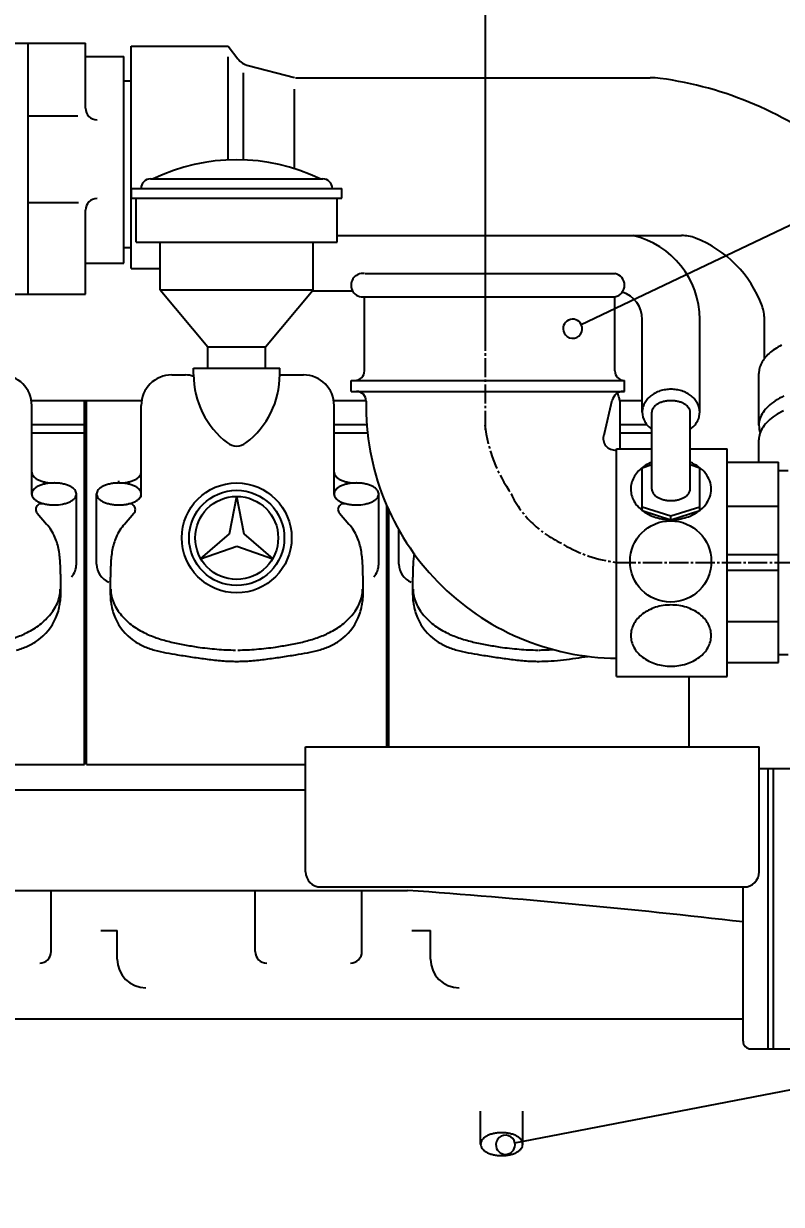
# Model space of a CAD drawing. Extents: x 138 to 6334, y 107 to 3959.
# Drawn here: x 1547 to 1943, y 2917 to 3534 of the extents above; entities that cross this region are included whole.
import ezdxf

# ---------------------------------------------------------------- set-up
doc = ezdxf.new("R2010")
doc.units = 0
doc.linetypes.add('GEN7', pattern=[13.75, 10, -1.25, 1.25, -1.25])
doc.layers.get('0').update_dxf_attribs({"linetype": 'CONTINUOUS'})
doc.layers.get('DEFPOINTS').update_dxf_attribs({"linetype": 'CONTINUOUS'})
for name, color, linetype in [('5', 3, 'CONTINUOUS'), ('LV-0', 7, 'CONTINUOUS'), ('LV-4', 3, 'CONTINUOUS'), ('LV-7', 4, 'GEN7')]:
    doc.layers.add(name, color=color, linetype=linetype)
doc.styles.get("Standard").update_dxf_attribs({"font": 'geniso.shx'})
doc.dimstyles.new('GEN-ISO', dxfattribs={"dimscale": 5, "dimtxt": 3.5, "dimasz": 4, "dimexe": 1, "dimexo": 0, "dimgap": 0.6, "dimtad": 1, "dimtxsty": 'STANDARD', "dimcen": 0, "dimclrd": 256, "dimclre": 256, "dimclrt": 2, "dimazin": 3, "dimtp": 0.1, "dimtm": 0.1, "dimtfac": 0.71, "dimtdec": 3, "dimtmove": 0, "dimatfit": 3, "dimtzin": 0})

# ---------------------------------------------------------------- blocks, each defined once
blk = doc.blocks.new('*D62')
at = {"linetype": 'BYBLOCK'}
for p, q in [((1788.674592, 3372.72642), (1788.674592, 3565.541225)), ((2107.174592, 2943.70079), (2107.174592, 3565.541225)), ((2087.174592, 3560.541225), (1808.674592, 3560.541225))]:
    blk.add_line(p, q, dxfattribs=at)
for points in [[(1808.674592, 3563.874558), (1808.674592, 3557.207892), (1788.674592, 3560.541225)], [(2087.174592, 3563.874558), (2087.174592, 3557.207892), (2107.174592, 3560.541225)]]:
    blk.add_solid(points, dxfattribs=at)
at = {"layer": 'DEFPOINTS', "color": 0, "linetype": 'BYBLOCK'}
for p in [(1788.674592, 3560.541225), (1788.674592, 3372.72642), (2107.174592, 2943.70079)]:
    blk.add_point(p, dxfattribs=at)
at = {"color": 2, "linetype": 'BYBLOCK', "insert": (1947.924592, 3572.291225), "char_height": 17.5, "attachment_point": 5}
blk.add_mtext('318.5', dxfattribs=at)
blk = doc.blocks.new('*D82')
at = {"linetype": 'BYBLOCK'}
for p, q in [((1095.531592, 3104.901754), (1095.531592, 2052.955295)), ((2107.174592, 2135.643074), (2107.174592, 2052.955295)), ((1115.531592, 2057.955295), (2087.174592, 2057.955295))]:
    blk.add_line(p, q, dxfattribs=at)
for points in [[(1115.531592, 2061.288628), (1115.531592, 2054.621962), (1095.531592, 2057.955295)], [(2087.174592, 2061.288628), (2087.174592, 2054.621962), (2107.174592, 2057.955295)]]:
    blk.add_solid(points, dxfattribs=at)
at = {"layer": 'DEFPOINTS', "color": 0, "linetype": 'BYBLOCK'}
for p in [(1095.531592, 3104.901754), (2107.174592, 2135.643074), (2107.174592, 2057.955295)]:
    blk.add_point(p, dxfattribs=at)
at = {"color": 2, "linetype": 'BYBLOCK', "insert": (1602.788338, 2069.707017), "char_height": 17.5, "attachment_point": 5}
blk.add_mtext('1012', dxfattribs=at)
blk = doc.blocks.new('*D83')
at = {"linetype": 'BYBLOCK'}
for p, q in [((2216.674592, 3145.670558), (2216.674592, 1806.639498)), ((574.674592, 2750.817239), (574.674592, 1806.639498)), ((594.674592, 1811.639498), (2196.674592, 1811.639498))]:
    blk.add_line(p, q, dxfattribs=at)
for points in [[(594.674592, 1814.972832), (594.674592, 1808.306165), (574.674592, 1811.639498)], [(2196.674592, 1814.972832), (2196.674592, 1808.306165), (2216.674592, 1811.639498)]]:
    blk.add_solid(points, dxfattribs=at)
at = {"layer": 'DEFPOINTS', "color": 0, "linetype": 'BYBLOCK'}
for p in [(2216.674592, 3145.670558), (574.674592, 2750.817239), (2216.674592, 1811.639498)]:
    blk.add_point(p, dxfattribs=at)
at = {"color": 2, "linetype": 'BYBLOCK', "insert": (1489.046699, 1823.391221), "char_height": 17.5, "attachment_point": 5}
blk.add_mtext('ca.1642', dxfattribs=at)
blk = doc.blocks.new('*D88')
at = {"linetype": 'BYBLOCK'}
for p, q in [((592.952228, 3523.329743), (328.845894, 3523.329743)), ((333.845894, 3503.329743), (333.845894, 2371.329743)), ((1651.755381, 2351.329743), (328.845894, 2351.329743))]:
    blk.add_line(p, q, dxfattribs=at)
for points in [[(330.512561, 3503.329743), (337.179227, 3503.329743), (333.845894, 3523.329743)], [(330.512561, 2371.329743), (337.179227, 2371.329743), (333.845894, 2351.329743)]]:
    blk.add_solid(points, dxfattribs=at)
at = {"layer": 'DEFPOINTS', "color": 0, "linetype": 'BYBLOCK'}
for p in [(592.952228, 3523.329743), (333.845894, 2351.329743), (1651.755381, 2351.329743)]:
    blk.add_point(p, dxfattribs=at)
at = {"color": 2, "linetype": 'BYBLOCK', "insert": (322.094172, 2867.308209), "char_height": 17.5, "attachment_point": 5, "rotation": 90}
blk.add_mtext('ca. 1172', dxfattribs=at)
blk = doc.blocks.new('*D89')
at = {"linetype": 'BYBLOCK'}
for p, q in [((835.674592, 3311.099528), (835.674592, 3817.001075)), ((2107.174592, 2765.499794), (2107.174592, 3817.001075)), ((2087.174592, 3812.001075), (855.674592, 3812.001075))]:
    blk.add_line(p, q, dxfattribs=at)
for points in [[(855.674592, 3815.334408), (855.674592, 3808.667741), (835.674592, 3812.001075)], [(2087.174592, 3815.334408), (2087.174592, 3808.667741), (2107.174592, 3812.001075)]]:
    blk.add_solid(points, dxfattribs=at)
at = {"layer": 'DEFPOINTS', "color": 0, "linetype": 'BYBLOCK'}
for p in [(835.674592, 3812.001075), (835.674592, 3311.099528), (2107.174592, 2765.499794)]:
    blk.add_point(p, dxfattribs=at)
at = {"color": 2, "linetype": 'BYBLOCK', "insert": (1475.012775, 3823.751075), "char_height": 17.5, "attachment_point": 5}
blk.add_mtext('1271.5', dxfattribs=at)
blk = doc.blocks.new('*D90')
at = {"linetype": 'BYBLOCK'}
for p, q in [((939.674592, 2941.820995), (939.674592, 3764.379431)), ((959.674592, 3759.379431), (2087.174592, 3759.379431)), ((2107.174592, 3746.13845), (2107.174592, 3764.379431))]:
    blk.add_line(p, q, dxfattribs=at)
for points in [[(959.674592, 3762.712764), (959.674592, 3756.046097), (939.674592, 3759.379431)], [(2087.174592, 3762.712764), (2087.174592, 3756.046097), (2107.174592, 3759.379431)]]:
    blk.add_solid(points, dxfattribs=at)
at = {"layer": 'DEFPOINTS', "color": 0, "linetype": 'BYBLOCK'}
for p in [(2107.174592, 3759.379431), (2107.174592, 3746.13845), (939.674592, 2941.820995)]:
    blk.add_point(p, dxfattribs=at)
at = {"color": 2, "linetype": 'BYBLOCK', "insert": (1527.665839, 3771.129431), "char_height": 17.5, "attachment_point": 5}
blk.add_mtext('1167.5', dxfattribs=at)
blk = doc.blocks.new('*D91')
at = {"linetype": 'BYBLOCK'}
for p, q in [((985.674592, 3501.649902), (985.674592, 3716.400839)), ((2107.174592, 3679.981661), (2107.174592, 3716.400839)), ((2087.174592, 3711.400839), (1005.674592, 3711.400839))]:
    blk.add_line(p, q, dxfattribs=at)
for points in [[(1005.674592, 3714.734173), (1005.674592, 3708.067506), (985.674592, 3711.400839)], [(2087.174592, 3714.734173), (2087.174592, 3708.067506), (2107.174592, 3711.400839)]]:
    blk.add_solid(points, dxfattribs=at)
at = {"layer": 'DEFPOINTS', "color": 0, "linetype": 'BYBLOCK'}
for p in [(985.674592, 3711.400839), (2107.174592, 3679.981661), (985.674592, 3501.649902)]:
    blk.add_point(p, dxfattribs=at)
at = {"color": 2, "linetype": 'BYBLOCK', "insert": (1546.249344, 3723.150839), "char_height": 17.5, "attachment_point": 5}
blk.add_mtext('1121.5', dxfattribs=at)

msp = doc.modelspace()

# ---------------------------------------------------------------- linework, layer by layer
at = {"layer": '5'}
for points in [[(1838.777594, 3376.782075, 1), (1829.749719, 3372.481206, 1), (1838.777594, 3376.782075), (2632.203575, 3754.769328), (2722.810619, 3754.769328)], [(1804.058133, 2948.962152, 1), (1794.23919, 2947.067857, 1), (1804.058133, 2948.962152), (2632.839904, 3108.852835), (2720.764584, 3108.852835)]]:
    msp.add_lwpolyline(points, format="xyb", dxfattribs=at)
at = {"layer": 'LV-0'}
for p, q in [((1515.897592, 3523.896743), (1549.674592, 3523.896743)), ((1549.674592, 3523.896743), (1579.674592, 3523.896743)), ((1549.674592, 3392.658743), (1549.674592, 3523.896743)), ((1579.674592, 3489.896743), (1579.674592, 3523.896743)), ((1603.562592, 3406.189743), (1603.562592, 3522.429743)), ((1603.562592, 3522.429743), (1654.183592, 3522.429743)), ((1654.183592, 3522.429743), (1659.263592, 3515.802743)), ((1579.674592, 3516.964743), (1599.674592, 3516.964743)), ((1599.674592, 3408.964743), (1599.674592, 3516.964743)), ((1654.183592, 3462.953743), (1654.183592, 3516.805743)), ((1664.723592, 3512.198743), (1688.867592, 3506.028743)), ((1599.674592, 3504.306743), (1603.562592, 3504.306743)), ((1689.492592, 3505.868743), (1874.721592, 3505.868743)), ((1613.674592, 3452.964743), (1703.674592, 3452.964743)), ((1603.674592, 3442.964743), (1603.674592, 3447.964743)), ((1603.674592, 3447.964743), (1713.674592, 3447.964743)), ((1713.674592, 3442.964743), (1713.674592, 3447.964743)), ((1603.674592, 3442.964743), (1713.674592, 3442.964743)), ((1606.174592, 3419.964743), (1606.174592, 3442.964743)), ((1711.174592, 3419.964743), (1711.174592, 3442.964743)), ((1579.674592, 3392.658743), (1579.674592, 3436.658743)), ((1606.174592, 3419.964743), (1711.174592, 3419.964743)), ((1618.674592, 3394.964743), (1618.674592, 3419.964743)), ((1698.674592, 3394.964743), (1698.674592, 3419.964743)), ((1711.174592, 3423.375743), (1891.185592, 3423.375743)), ((1599.674592, 3417.126743), (1603.562592, 3417.126743)), ((1579.674592, 3408.964743), (1599.674592, 3408.964743)), ((1603.562592, 3406.189743), (1618.674592, 3406.189743)), ((1725.789592, 3403.451743), (1856.297592, 3403.451743)), ((1519.573592, 3392.658743), (1549.674592, 3392.658743)), ((1549.674592, 3392.658743), (1579.674592, 3392.658743)), ((1618.674592, 3394.964743), (1643.674592, 3365.170743)), ((1618.674592, 3394.964743), (1698.674592, 3394.964743)), ((1673.674592, 3365.170743), (1698.674592, 3394.964743)), ((1698.296592, 3394.514743), (1719.155592, 3394.514743)), ((1725.460592, 3352.606743), (1725.460592, 3391.324743)), ((1725.460592, 3391.324743), (1856.297592, 3391.324743)), ((1856.297592, 3352.606743), (1856.297592, 3391.324743)), ((1870.655592, 3331.012743), (1870.655592, 3379.514743)), ((1900.655592, 3331.012743), (1900.655592, 3379.514743)), ((1934.471592, 3359.033743), (1934.471592, 3379.691743)), ((1643.674592, 3365.170743), (1673.674592, 3365.170743)), ((1643.674592, 3354.082743), (1643.674592, 3365.170743)), ((1673.674592, 3354.082743), (1673.674592, 3365.170743)), ((1636.174592, 3350.671743), (1636.174592, 3354.082743)), ((1636.174592, 3354.082743), (1681.174592, 3354.082743)), ((1681.174592, 3350.671743), (1681.174592, 3354.082743)), ((1624.757592, 3350.478743), (1631.899592, 3350.478743)), ((1681.174592, 3350.478743), (1693.597592, 3350.478743)), ((1718.423592, 3341.862743), (1718.423592, 3347.606743)), ((1718.423592, 3347.606743), (1861.403592, 3347.606743)), ((1861.403592, 3341.862743), (1861.403592, 3347.606743)), ((1931.607592, 3324.149743), (1931.607592, 3351.273743)), ((1718.423592, 3341.862743), (1861.403592, 3341.862743)), ((1551.385592, 3337.076743), (1579.174592, 3337.076743)), ((1551.597592, 3287.932743), (1551.597592, 3334.478743)), ((1571.674592, 3337.076743), (1600.470592, 3337.076743)), ((1579.174592, 3146.884743), (1579.174592, 3337.076743)), ((1580.174592, 3337.076743), (1608.970592, 3337.076743)), ((1580.174592, 3146.884743), (1580.174592, 3337.076743)), ((1608.757592, 3286.656743), (1608.757592, 3334.478743)), ((1709.385592, 3337.076743), (1726.317592, 3337.076743)), ((1709.597592, 3287.932743), (1709.597592, 3334.478743)), ((1850.857592, 3319.890743), (1854.916592, 3337.229743)), ((1858.885592, 3337.076743), (1870.655592, 3337.076743)), ((1859.097592, 3311.865743), (1859.097592, 3334.478743)), ((1875.655592, 3290.804743), (1875.655592, 3331.012743)), ((1895.655592, 3290.804743), (1895.655592, 3331.012743)), ((1551.597592, 3324.630743), (1579.174592, 3324.630743)), ((1709.597592, 3324.630743), (1726.661592, 3324.630743)), ((1859.097592, 3324.630743), (1872.952592, 3324.630743)), ((1551.597592, 3320.163743), (1579.174592, 3320.163743)), ((1709.597592, 3320.163743), (1727.073592, 3320.163743)), ((1859.097592, 3320.163743), (1875.655592, 3320.163743)), ((1931.607592, 3304.810743), (1931.607592, 3316.490743)), ((1856.234592, 3311.227743), (1857.254592, 3311.227743)), ((1857.254592, 3311.865743), (1875.655592, 3311.865743)), ((1857.254592, 3192.836743), (1857.254592, 3311.865743)), ((1895.655592, 3311.865743), (1915.014592, 3311.865743)), ((1915.014592, 3192.836743), (1915.014592, 3311.865743)), ((1870.655592, 3302.002743), (1875.655592, 3303.602743)), ((1895.655592, 3303.602743), (1900.655592, 3302.002743)), ((1915.014592, 3304.810743), (1941.819592, 3304.810743)), ((1941.819592, 3200.176743), (1941.819592, 3304.810743)), ((1870.655592, 3279.606743), (1870.655592, 3302.002743)), ((1900.655592, 3279.606743), (1900.655592, 3302.002743)), ((1941.819592, 3300.510743), (1946.819592, 3300.510743)), ((1597.110592, 3293.990743), (1597.110592, 3295.093743)), ((1574.892592, 3251.553743), (1574.892592, 3288.251743)), ((1585.462592, 3251.553743), (1585.462592, 3288.251743)), ((1654.896592, 3267.457743), (1658.687592, 3287.042743)), ((1658.661592, 3287.042743), (1662.452592, 3267.457743)), ((1732.892592, 3251.553743), (1732.892592, 3288.251743)), ((1554.366592, 3278.151743), (1559.307592, 3272.534743)), ((1554.366592, 3278.151743), (1559.307592, 3272.534743)), ((1600.041592, 3272.534743), (1604.982592, 3278.151743)), ((1712.366592, 3278.151743), (1717.307592, 3272.534743)), ((1712.366592, 3278.151743), (1717.307592, 3272.534743)), ((1737.174592, 3156.109743), (1737.174592, 3281.996743)), ((1738.174592, 3156.109743), (1738.174592, 3279.745743)), ((1870.655592, 3281.606743), (1885.655592, 3276.804743)), ((1870.655592, 3279.606743), (1885.655592, 3274.804743)), ((1885.655592, 3276.804743), (1900.655592, 3281.606743)), ((1885.655592, 3274.804743), (1900.655592, 3279.606743)), ((1915.014592, 3281.869743), (1941.819592, 3281.869743)), ((1885.655592, 3274.804743), (1885.655592, 3276.804743)), ((1639.830592, 3254.381743), (1654.896592, 3267.457743)), ((1662.452592, 3267.457743), (1677.518592, 3254.381743)), ((1743.462592, 3251.553743), (1743.462592, 3269.371743)), ((1639.817592, 3254.403743), (1658.674592, 3260.913743)), ((1658.674592, 3260.913743), (1677.531592, 3254.403743)), ((1915.014592, 3256.610743), (1941.819592, 3256.610743)), ((1915.014592, 3248.362743), (1941.819592, 3248.362743)), ((1915.014592, 3221.556743), (1941.819592, 3221.556743)), ((1941.819592, 3204.323743), (1946.819592, 3204.323743)), ((1915.333592, 3200.176743), (1941.819592, 3200.176743)), ((1857.254592, 3192.836743), (1915.014592, 3192.836743)), ((1895.174592, 3156.109743), (1895.174592, 3192.836743)), ((1694.639592, 3156.109743), (1931.782592, 3156.109743)), ((1694.639592, 3090.785743), (1694.639592, 3156.109743)), ((1931.782592, 3090.785743), (1931.782592, 3156.109743)), ((1422.174592, 3146.884743), (1579.174592, 3146.884743)), ((1580.174592, 3146.884743), (1694.639592, 3146.884743)), ((1931.782592, 3144.649743), (1949.626592, 3144.649743)), ((1936.394592, 2998.176743), (1936.394592, 3144.649743)), ((1939.266592, 2998.176743), (1939.266592, 3144.649743)), ((1513.568592, 3133.641743), (1694.639592, 3133.641743)), ((1435.100592, 3080.987743), (1748.028592, 3080.987743)), ((1561.710592, 3049.024743), (1561.710592, 3080.987743)), ((1668.382592, 3049.024743), (1668.382592, 3080.987743)), ((1702.639592, 3082.785743), (1923.782592, 3082.785743)), ((1724.139592, 3049.024743), (1724.139592, 3080.987743)), ((1923.310592, 3002.176743), (1923.310592, 3082.785743)), ((1587.710592, 3060.082743), (1596.219592, 3060.082743)), ((1596.219592, 3045.085743), (1596.219592, 3060.082743)), ((1750.139592, 3060.082743), (1759.924592, 3060.082743)), ((1759.924592, 3045.085743), (1759.924592, 3060.082743)), ((1510.100592, 3013.814743), (1923.310592, 3013.814743)), ((1927.310592, 2998.176743), (1949.626592, 2998.176743)), ((1786.174592, 2948.329743), (1786.174592, 2965.647743)), ((1808.174592, 2948.329743), (1808.174592, 2965.647743))]:
    msp.add_line(p, q, dxfattribs=at)
for centre, radius in [((1658.674592, 3265.275743), 28.726), ((1658.674592, 3265.275743), 24.897), ((1658.674592, 3265.275743), 21.701), ((1885.491592, 3252.984743), 21.231)]:
    msp.add_circle(centre, radius, dxfattribs=at)
for centre, radius, start, end in [((1667.199592, 3521.887743), 10, 217.476, 255.665), ((1874.721592, 3465.868743), 40, 82.305, 90), ((1854.718592, 3317.830743), 189.383, 51.265, 82.305), ((1585.674592, 3489.896743), 6, 180, 270), ((1658.674592, 3362.964743), 100, 64.158, 115.842), ((1613.674592, 3447.964743), 5, 90, 180), ((1703.674592, 3447.964743), 5, 0, 90), ((1585.674592, 3436.658743), 6, 90, 180), ((1855.655592, 3379.514743), 45, 0, 77.083), ((1891.185592, 3403.375743), 20, 68.735, 90), ((1876.503592, 3365.651743), 60.481, 20.294, 68.735), ((1724.568592, 3397.388743), 6.128, 81.63, 278.37), ((1855.250592, 3397.388743), 6.153, 279.798, 80.202), ((1855.655592, 3379.514743), 15, 0, 72.184), ((1914.471592, 3379.691743), 20, 0, 20.294), ((1959.472752, 3335.217902), 34.822794, 117.583102, 124.22755), ((1947.00333, 3349.398535), 15.808305, 141.378067, 152.599065), ((1950.78029, 3346.384856), 20.640249, 131.995052, 141.3863), ((1955.21014, 3341.458197), 27.265619, 124.197451, 131.986676), ((1720.460592, 3352.606743), 5, 270, 0), ((1861.297592, 3352.606743), 5, 180, 270), ((1942.699157, 3351.267545), 11.091567, 165.776796, 179.967984), ((1944.17866, 3350.869722), 12.623481, 152.627104, 165.676422), ((1535.597592, 3334.478743), 16, 0, 90), ((1624.757592, 3334.478743), 16, 90, 180), ((1631.899592, 3338.478743), 12, 69.077, 90), ((1681.174592, 3350.671743), 45, 180, 232.547), ((1636.174592, 3350.671743), 45, 307.453, 0), ((1693.597592, 3334.478743), 16, 0, 90), ((1721.312592, 3336.862743), 5, 359.015, 90), ((1860.758592, 3335.862743), 6, 90, 166.825), ((1843.097592, 3334.478743), 16, 0, 24.143), ((1884.282976, 3327.919045), 14.809503, 118.060238, 128.595235), ((1885.055148, 3326.489233), 16.434477, 108.24219, 118.090997), ((1885.481313, 3325.31005), 17.687837, 98.966331, 108.357579), ((1885.666609, 3324.162961), 18.849788, 90.045646, 98.97926), ((1885.642975, 3324.163461), 18.849284, 81.040195, 89.973809), ((1885.834046, 3325.31205), 17.684955, 71.680878, 81.072126), ((1886.253839, 3326.492733), 16.432186, 61.927675, 71.776482), ((1887.032054, 3327.913198), 14.812627, 51.463117, 61.998114), ((1858.416592, 3334.505743), 132.124, 179.015, 269.496), ((1880.877748, 3330.875141), 10.237975, 152.523774, 166.029921), ((1881.894911, 3330.360332), 11.377934, 139.994637, 152.587022), ((1883.184354, 3329.282556), 13.058487, 128.559807, 140.009428), ((1881.259587, 3329.923118), 5.908987, 131.5723, 145.078447), ((1882.688755, 3328.339701), 8.041938, 120.711673, 131.704026), ((1883.994132, 3326.173143), 10.571324, 111.634841, 120.797281), ((1885.037257, 3323.578704), 13.367587, 103.901747, 111.690973), ((1885.519006, 3321.61125), 15.393158, 96.78052, 103.882922), ((1885.642889, 3320.711042), 16.301704, 89.965896, 96.839328), ((1885.671121, 3320.703216), 16.309537, 83.191661, 90.065093), ((1885.795235, 3321.61275), 15.391712, 76.14664, 83.249042), ((1886.268927, 3323.580704), 13.367587, 68.309027, 76.098253), ((1887.312552, 3326.168903), 10.57694, 59.217699, 68.380139), ((1888.624125, 3328.337004), 8.04307, 48.347948, 59.340301), ((1890.05332, 3329.922395), 5.908641, 34.979765, 48.485912), ((1888.121329, 3329.283568), 13.062076, 40.005924, 51.455545), ((1889.416805, 3330.357769), 11.379206, 27.463911, 40.056296), ((1890.733861, 3330.984284), 9.921772, 0.164342, 27.761338), ((1949.456683, 3320.288363), 18.91872, 133.238799, 145.831184), ((1954.725427, 3314.710011), 26.591886, 123.197674, 133.275231), ((1960.602029, 3305.803092), 37.262709, 115.242061, 123.260197), ((1880.329072, 3331.00789), 9.673481, 166.008388, 179.971257), ((1880.647691, 3331.055444), 9.99219, 180.244849, 209.647095), ((1879.329312, 3331.010605), 3.673721, 161.443256, 179.966649), ((1880.075394, 3330.752825), 4.463055, 145.109402, 161.354144), ((1891.23429, 3330.753322), 4.46465, 18.686404, 34.931146), ((1891.969107, 3331.009539), 3.686486, 0.049806, 18.573199), ((1890.217456, 3331.232599), 10.468445, 330.732741, 344.923929), ((1890.904343, 3331.025111), 9.751257, 345.051351, 359.927327), ((1942.654556, 3324.12631), 11.046989, 161.81052, 179.878461), ((1945.02182, 3323.31608), 13.548916, 145.891767, 161.680377), ((1954.553536, 3307.257881), 26.323685, 123.437192, 133.514749), ((1960.420358, 3298.47737), 36.883734, 115.50845, 123.526586), ((1882.114238, 3331.810678), 11.640536, 209.307117, 222.584862), ((1883.541693, 3333.127633), 13.582696, 222.600512, 234.50731), ((1887.760901, 3333.138223), 13.596305, 305.496252, 317.40305), ((1889.198946, 3331.812678), 11.640536, 317.415138, 330.692883), ((1942.749514, 3324.182609), 11.14197, 180.169009, 200.285304), ((1944.92349, 3315.701411), 13.441736, 146.047243, 161.835853), ((1949.326113, 3312.746568), 18.744013, 133.478907, 146.071291), ((1658.674592, 3321.299743), 8, 232.547, 307.453), ((1856.234592, 3317.227743), 6, 153.651, 270), ((1942.57508, 3316.480468), 10.967493, 161.878381, 179.946322), ((1882.384915, 3286.958358), 19.076676, 122.110654, 133.103007), ((1884.14632, 3284.200516), 22.348933, 112.328511, 122.177318), ((1887.442634, 3284.762676), 21.723436, 54.051354, 67.785875), ((1554.56903, 3299.741631), 2.971462, 180.229217, 202.390648), ((1555.540049, 3300.15625), 4.027233, 202.582435, 220.650377), ((1557.21185, 3301.584417), 6.225996, 220.599466, 234.105613), ((1559.219704, 3304.322759), 9.621538, 233.980023, 244.05758), ((1601.13848, 3304.323759), 9.621538, 295.94242, 306.019977), ((1603.141612, 3301.581694), 6.225752, 305.949681, 319.455828), ((1604.816635, 3300.155105), 4.025565, 319.388219, 337.45616), ((1605.79176, 3299.740078), 2.96585, 337.638922, 359.800352), ((1712.56903, 3299.741631), 2.971462, 180.229217, 202.390648), ((1713.540049, 3300.15625), 4.027233, 202.582435, 220.650377), ((1715.21185, 3301.584417), 6.225996, 220.599466, 234.105613), ((1717.219704, 3304.322759), 9.621538, 233.980023, 244.05758), ((1878.783021, 3290.1395), 14.24834, 145.21703, 158.494775), ((1880.534164, 3288.904477), 16.391136, 133.027937, 145.163288), ((1889.848169, 3288.046853), 17.65257, 38.325636, 54.114247), ((1892.402763, 3290.085299), 14.3844, 20.198034, 38.265976), ((1555.538049, 3287.827526), 4.023898, 139.426846, 157.494787), ((1555.538049, 3287.827526), 4.023898, 139.426846, 157.494787), ((1555.538049, 3287.827526), 4.023898, 139.426846, 157.494787), ((1557.212572, 3286.397792), 6.225752, 125.949681, 139.455828), ((1557.212572, 3286.397792), 6.225752, 125.949681, 139.455828), ((1557.212572, 3286.397792), 6.225752, 125.949681, 139.455828), ((1559.215204, 3283.661398), 9.616658, 115.959879, 126.037436), ((1559.215204, 3283.661398), 9.616658, 115.959879, 126.037436), ((1559.215204, 3283.661398), 9.616658, 115.959879, 126.037436), ((1560.981344, 3280.080178), 13.609664, 108.027159, 116.045295), ((1560.981344, 3280.080178), 13.609664, 108.027159, 116.045295), ((1560.981344, 3280.080178), 13.609664, 108.027159, 116.045295), ((1560.987344, 3307.912576), 13.622924, 243.977275, 251.995412), ((1562.350328, 3275.939776), 17.970482, 101.447942, 108.09239), ((1562.350328, 3275.939776), 17.970482, 101.447942, 108.09239), ((1562.350328, 3275.939776), 17.970482, 101.447942, 108.09239), ((1562.348715, 3312.039211), 17.968285, 251.934213, 258.578661), ((1563.018197, 3272.72083), 21.257951, 95.532821, 101.49024), ((1563.018197, 3272.72083), 21.257951, 95.532821, 101.49024), ((1563.018197, 3272.72083), 21.257951, 95.532821, 101.49024), ((1563.016088, 3315.268765), 21.266045, 258.539235, 264.496654), ((1563.260676, 3270.271798), 23.718953, 90.0461, 95.545439), ((1563.260676, 3270.271798), 23.718953, 90.0461, 95.545439), ((1563.260676, 3270.271798), 23.718953, 90.0461, 95.545439), ((1563.256265, 3317.667546), 23.676805, 264.474832, 269.974171), ((1563.232919, 3270.272298), 23.718447, 84.479709, 89.979048), ((1563.232919, 3270.272298), 23.718447, 84.479709, 89.979048), ((1563.232919, 3270.272298), 23.718447, 84.479709, 89.979048), ((1563.475096, 3272.712721), 21.266045, 78.539235, 84.496654), ((1563.475096, 3272.712721), 21.266045, 78.539235, 84.496654), ((1563.475096, 3272.712721), 21.266045, 78.539235, 84.496654), ((1564.133855, 3275.941776), 17.970482, 71.90761, 78.552058), ((1564.133855, 3275.941776), 17.970482, 71.90761, 78.552058), ((1564.133855, 3275.941776), 17.970482, 71.90761, 78.552058), ((1565.510974, 3280.06841), 13.620245, 64.005167, 72.023303), ((1565.510974, 3280.06841), 13.620245, 64.005167, 72.023303), ((1565.510974, 3280.06841), 13.620245, 64.005167, 72.023303), ((1567.27148, 3283.658728), 9.621538, 53.980023, 64.05758), ((1567.27148, 3283.658728), 9.621538, 53.980023, 64.05758), ((1567.27148, 3283.658728), 9.621538, 53.980023, 64.05758), ((1569.278834, 3286.401292), 6.222869, 40.572943, 54.079089), ((1569.278834, 3286.401292), 6.222869, 40.572943, 54.079089), ((1569.278834, 3286.401292), 6.222869, 40.572943, 54.079089), ((1570.950635, 3287.822091), 4.028903, 22.620999, 40.68894), ((1570.950635, 3287.822091), 4.028903, 22.620999, 40.68894), ((1570.950635, 3287.822091), 4.028903, 22.620999, 40.68894), ((1589.402549, 3287.824381), 4.025565, 139.388219, 157.45616), ((1591.077572, 3286.397792), 6.225752, 125.949681, 139.455828), ((1593.080204, 3283.661398), 9.616658, 115.959879, 126.037436), ((1594.846344, 3280.080178), 13.609664, 108.027159, 116.045295), ((1596.215328, 3275.939776), 17.970482, 101.447942, 108.09239), ((1596.883197, 3272.72083), 21.257951, 95.532821, 101.49024), ((1597.125676, 3270.271798), 23.718953, 90.0461, 95.545439), ((1597.097919, 3270.272298), 23.718447, 84.479709, 89.979048), ((1597.160054, 3316.443518), 22.452829, 269.87378, 281.323401), ((1597.339596, 3272.72233), 21.256529, 78.535409, 84.492828), ((1597.998355, 3275.933162), 17.978825, 71.91462, 78.559068), ((1598.010469, 3312.040211), 17.968285, 281.421339, 288.065787), ((1599.375474, 3280.075544), 13.613613, 63.993898, 72.012034), ((1599.371339, 3307.906442), 13.616294, 288.015868, 296.034004), ((1601.13598, 3283.653057), 9.626419, 53.997465, 64.075022), ((1603.143834, 3286.401292), 6.222869, 40.572943, 54.079089), ((1604.815135, 3287.825236), 4.027233, 22.582435, 40.650377), ((1713.538049, 3287.827526), 4.023898, 139.426846, 157.494787), ((1713.538049, 3287.827526), 4.023898, 139.426846, 157.494787), ((1713.538049, 3287.827526), 4.023898, 139.426846, 157.494787), ((1715.212572, 3286.397792), 6.225752, 125.949681, 139.455828), ((1715.212572, 3286.397792), 6.225752, 125.949681, 139.455828), ((1715.212572, 3286.397792), 6.225752, 125.949681, 139.455828), ((1717.215204, 3283.661398), 9.616658, 115.959879, 126.037436), ((1717.215204, 3283.661398), 9.616658, 115.959879, 126.037436), ((1717.215204, 3283.661398), 9.616658, 115.959879, 126.037436), ((1718.981344, 3280.080178), 13.609664, 108.027159, 116.045295), ((1718.981344, 3280.080178), 13.609664, 108.027159, 116.045295), ((1718.981344, 3280.080178), 13.609664, 108.027159, 116.045295), ((1718.987344, 3307.912576), 13.622924, 243.977275, 251.995412), ((1720.350328, 3275.939776), 17.970482, 101.447942, 108.09239), ((1720.350328, 3275.939776), 17.970482, 101.447942, 108.09239), ((1720.350328, 3275.939776), 17.970482, 101.447942, 108.09239), ((1720.348715, 3312.039211), 17.968285, 251.934213, 258.578661), ((1721.018197, 3272.72083), 21.257951, 95.532821, 101.49024), ((1721.018197, 3272.72083), 21.257951, 95.532821, 101.49024), ((1721.018197, 3272.72083), 21.257951, 95.532821, 101.49024), ((1721.016088, 3315.268765), 21.266045, 258.539235, 264.496654), ((1721.260676, 3270.271798), 23.718953, 90.0461, 95.545439), ((1721.260676, 3270.271798), 23.718953, 90.0461, 95.545439), ((1721.260676, 3270.271798), 23.718953, 90.0461, 95.545439), ((1721.256265, 3317.667546), 23.676805, 264.474832, 269.974171), ((1721.232919, 3270.272298), 23.718447, 84.479709, 89.979048), ((1721.232919, 3270.272298), 23.718447, 84.479709, 89.979048), ((1721.232919, 3270.272298), 23.718447, 84.479709, 89.979048), ((1721.475096, 3272.712721), 21.266045, 78.539235, 84.496654), ((1721.475096, 3272.712721), 21.266045, 78.539235, 84.496654), ((1721.475096, 3272.712721), 21.266045, 78.539235, 84.496654), ((1722.133855, 3275.941776), 17.970482, 71.90761, 78.552058), ((1722.133855, 3275.941776), 17.970482, 71.90761, 78.552058), ((1722.133855, 3275.941776), 17.970482, 71.90761, 78.552058), ((1723.510974, 3280.06841), 13.620245, 64.005167, 72.023303), ((1723.510974, 3280.06841), 13.620245, 64.005167, 72.023303), ((1723.510974, 3280.06841), 13.620245, 64.005167, 72.023303), ((1725.27148, 3283.658728), 9.621538, 53.980023, 64.05758), ((1725.27148, 3283.658728), 9.621538, 53.980023, 64.05758), ((1725.27148, 3283.658728), 9.621538, 53.980023, 64.05758), ((1727.278834, 3286.401292), 6.222869, 40.572943, 54.079089), ((1727.278834, 3286.401292), 6.222869, 40.572943, 54.079089), ((1727.278834, 3286.401292), 6.222869, 40.572943, 54.079089), ((1728.950635, 3287.822091), 4.028903, 22.620999, 40.68894), ((1728.950635, 3287.822091), 4.028903, 22.620999, 40.68894), ((1728.950635, 3287.822091), 4.028903, 22.620999, 40.68894), ((1876.960806, 3290.803719), 12.304429, 173.096205, 187.743947), ((1877.309804, 3290.735837), 12.659082, 158.561588, 172.981068), ((1879.342577, 3290.811014), 3.68699, 180.097448, 198.62084), ((1891.981872, 3290.806882), 3.673721, 341.443256, 359.966649), ((1894.167441, 3290.780828), 12.488174, 0.109724, 19.998576), ((1894.176497, 3290.827307), 12.479116, 340.007551, 359.896403), ((1554.56903, 3288.263631), 2.971462, 180.229217, 202.390648), ((1554.558318, 3288.240409), 2.960747, 157.619226, 179.780656), ((1554.558318, 3288.240409), 2.960747, 157.619226, 179.780656), ((1554.558318, 3288.240409), 2.960747, 157.619226, 179.780656), ((1555.536904, 3288.67875), 4.024522, 202.606201, 220.674142), ((1557.216072, 3290.106917), 6.228877, 220.570698, 234.076845), ((1559.214033, 3292.845259), 9.618609, 234.009096, 244.086653), ((1560.987344, 3296.435576), 13.622924, 243.977275, 251.995412), ((1565.506339, 3296.429442), 13.616294, 288.015868, 296.034004), ((1567.27348, 3292.846759), 9.621538, 295.94242, 306.019977), ((1569.280834, 3290.104194), 6.222869, 305.920911, 319.427057), ((1570.951635, 3288.677105), 4.025565, 319.388219, 337.45616), ((1571.921654, 3288.242409), 2.970953, 0.180019, 22.34145), ((1571.921654, 3288.242409), 2.970953, 0.180019, 22.34145), ((1571.921654, 3288.242409), 2.970953, 0.180019, 22.34145), ((1571.92676, 3288.262078), 2.96585, 337.638922, 359.800352), ((1588.422818, 3288.242962), 2.960239, 157.668603, 179.830034), ((1588.43403, 3288.263631), 2.971462, 180.229217, 202.390648), ((1588.43403, 3288.263631), 2.971462, 180.229217, 202.390648), ((1589.401904, 3288.67875), 4.024522, 202.606201, 220.674142), ((1589.401904, 3288.67875), 4.024522, 202.606201, 220.674142), ((1591.081072, 3290.106917), 6.228877, 220.570698, 234.076845), ((1591.081072, 3290.106917), 6.228877, 220.570698, 234.076845), ((1593.079033, 3292.845259), 9.618609, 234.009096, 244.086653), ((1593.079033, 3292.845259), 9.618609, 234.009096, 244.086653), ((1594.851844, 3296.428442), 13.616294, 243.965996, 251.984132), ((1594.851844, 3296.428442), 13.616294, 243.965996, 251.984132), ((1599.374339, 3296.430442), 13.616294, 288.015868, 296.034004), ((1601.14098, 3292.842088), 9.616658, 295.959879, 306.037436), ((1603.143112, 3290.101472), 6.222628, 305.976233, 319.48238), ((1604.817635, 3288.679105), 4.025565, 319.388219, 337.45616), ((1605.786154, 3288.239856), 2.971462, 0.229217, 22.390648), ((1605.797366, 3288.260525), 2.960239, 337.668603, 359.830034), ((1712.56903, 3288.263631), 2.971462, 180.229217, 202.390648), ((1712.558318, 3288.240409), 2.960747, 157.619226, 179.780656), ((1712.558318, 3288.240409), 2.960747, 157.619226, 179.780656), ((1712.558318, 3288.240409), 2.960747, 157.619226, 179.780656), ((1713.536904, 3288.67875), 4.024522, 202.606201, 220.674142), ((1715.216072, 3290.106917), 6.228877, 220.570698, 234.076845), ((1717.214033, 3292.845259), 9.618609, 234.009096, 244.086653), ((1718.987344, 3296.435576), 13.622924, 243.977275, 251.995412), ((1723.506339, 3296.429442), 13.616294, 288.015868, 296.034004), ((1725.27348, 3292.846759), 9.621538, 295.94242, 306.019977), ((1727.280834, 3290.104194), 6.222869, 305.920911, 319.427057), ((1728.951635, 3288.677105), 4.025565, 319.388219, 337.45616), ((1729.921654, 3288.242409), 2.970953, 0.180019, 22.34145), ((1729.921654, 3288.242409), 2.970953, 0.180019, 22.34145), ((1729.921654, 3288.242409), 2.970953, 0.180019, 22.34145), ((1729.92676, 3288.262078), 2.96585, 337.638922, 359.800352), ((1877.328137, 3290.877964), 12.678436, 187.85273, 202.27221), ((1878.817675, 3291.487207), 14.287754, 202.269178, 215.546923), ((1880.077894, 3291.064164), 4.46465, 198.686404, 214.931146), ((1881.258364, 3291.890868), 5.905812, 214.948981, 228.455128), ((1882.692255, 3293.479982), 8.046151, 228.317933, 239.310286), ((1883.998632, 3295.647583), 10.57694, 239.217699, 248.380139), ((1885.035412, 3298.243626), 13.372349, 248.348699, 256.137925), ((1885.516949, 3300.204736), 15.391712, 256.14664, 263.249042), ((1885.640563, 3301.105944), 16.301211, 263.189937, 270.063369), ((1885.677121, 3301.11427), 16.309537, 269.934907, 276.808339), ((1885.793178, 3300.205236), 15.393158, 276.78052, 283.882922), ((1886.274927, 3298.237782), 13.367587, 283.901747, 291.690973), ((1887.311812, 3295.643843), 10.574091, 291.665272, 300.827712), ((1888.623429, 3293.477785), 8.041938, 300.711673, 311.704026), ((1890.052097, 3291.890146), 5.906161, 311.603111, 325.109257), ((1891.23579, 3291.064661), 4.463055, 325.109402, 341.354144), ((1892.401118, 3291.523542), 14.385624, 321.751285, 339.819227), ((1556.619592, 3280.132743), 3, 76.993, 180), ((1556.619592, 3280.132743), 3, 180, 221.341), ((1556.619592, 3280.132743), 3, 180, 221.341), ((1562.348715, 3300.562211), 17.968285, 251.934213, 258.578661), ((1563.025697, 3303.791265), 21.267467, 258.513597, 264.471015), ((1563.256265, 3306.189546), 23.676805, 264.474832, 269.974171), ((1563.295054, 3304.965518), 22.452829, 269.87378, 281.323401), ((1564.136855, 3300.562711), 17.970482, 281.447942, 288.09239), ((1596.213215, 3300.570824), 17.976629, 251.941211, 258.58566), ((1596.213215, 3300.570824), 17.976629, 251.941211, 258.58566), ((1596.890197, 3303.781656), 21.257951, 258.50976, 264.467179), ((1596.890197, 3303.781656), 21.257951, 258.50976, 264.467179), ((1597.122265, 3306.231188), 23.718447, 264.479709, 269.979048), ((1597.120765, 3306.199956), 23.687216, 264.476053, 269.975392), ((1597.166087, 3304.786456), 22.273782, 269.857248, 282.678112), ((1597.094508, 3306.231688), 23.718953, 270.0461, 275.545439), ((1597.336987, 3303.782656), 21.257951, 275.532821, 281.49024), ((1598.004855, 3300.563711), 17.970482, 281.447942, 288.09239), ((1602.729592, 3280.132743), 3, 0, 103.007), ((1602.729592, 3280.132743), 3, 318.659, 0), ((1714.619592, 3280.132743), 3, 76.993, 180), ((1714.619592, 3280.132743), 3, 180, 221.341), ((1714.619592, 3280.132743), 3, 180, 221.341), ((1720.348715, 3300.562211), 17.968285, 251.934213, 258.578661), ((1721.025697, 3303.791265), 21.267467, 258.513597, 264.471015), ((1721.256265, 3306.189546), 23.676805, 264.474832, 269.974171), ((1721.295054, 3304.965518), 22.452829, 269.87378, 281.323401), ((1722.136855, 3300.562711), 17.970482, 281.447942, 288.09239), ((1880.566885, 3292.737955), 16.438127, 215.549433, 227.684784), ((1882.667407, 3295.020307), 19.539915, 227.635713, 238.399398), ((1884.175028, 3297.459353), 22.407289, 238.383991, 248.232798), ((1887.431679, 3296.859765), 21.740498, 292.226948, 305.96147), ((1889.850669, 3293.561028), 17.649942, 305.89393, 321.68254), ((1539.897203, 3255.358437), 25.918887, 23.437762, 41.505703), ((1619.451981, 3255.358437), 25.918887, 138.494297, 156.562238), ((1697.897203, 3255.358437), 25.918887, 23.437762, 41.505703), ((1885.160252, 3299.850863), 24.993653, 248.168341, 257.330781), ((1885.595774, 3301.729519), 26.922091, 257.303353, 266.008124), ((1885.659137, 3302.667976), 27.862682, 266.012487, 274.488396), ((1885.710771, 3301.700824), 26.894467, 274.539975, 283.244745), ((1886.194972, 3299.734163), 24.869191, 283.196968, 292.359408), ((1537.305039, 3254.301453), 28.717662, 16.213126, 23.315528), ((1622.044145, 3254.301453), 28.717662, 156.684472, 163.786874), ((1695.305039, 3254.301453), 28.717662, 16.213126, 23.315528), ((1531.678214, 3252.701067), 34.56757, 10.1988, 16.156219), ((1627.67097, 3252.701067), 34.56757, 163.843781, 169.8012), ((1689.678214, 3252.701067), 34.56757, 10.1988, 16.156219), ((1518.812721, 3250.347946), 47.646447, 5.890448, 10.244403), ((1496.820382, 3248.065265), 69.75693, 2.922427, 5.90164), ((1662.528801, 3248.065265), 69.75693, 174.09836, 177.077573), ((1640.536463, 3250.347946), 47.646447, 169.755597, 174.109552), ((1676.812721, 3250.347946), 47.646447, 5.890448, 10.244403), ((1654.820382, 3248.065265), 69.75693, 2.922427, 5.90164), ((1815.895035, 3248.358289), 65.114275, 172.315058, 177.127196), ((1429.599689, 3244.436776), 137.075337, 1.629521, 3.004603), ((1157.03623, 3236.696283), 409.748684, 1.169277, 1.627642), ((1564.892592, 3251.553743), 10, 318.134, 0), ((1595.462592, 3251.553743), 10, 180, 248.791), ((2002.312953, 3236.696283), 409.748684, 178.372358, 178.830723), ((1729.749495, 3244.436776), 137.075337, 176.995397, 178.370479), ((1587.599689, 3244.436776), 137.075337, 1.629521, 3.004603), ((1315.03623, 3236.696283), 409.748684, 1.169277, 1.627642), ((1722.892592, 3251.553743), 10, 318.134, 0), ((1753.462592, 3251.553743), 10, 180, 248.791), ((2160.312953, 3236.696283), 409.748684, 178.372358, 178.830723), ((1887.749495, 3244.436776), 137.075337, 176.995397, 178.370479), ((748.98241, 3227.422259), 817.90733, 1.006308, 1.235491), ((1362.097367, 3237.899279), 204.703141, 0.171427, 1.088155), ((1797.251817, 3237.899279), 204.703141, 178.911845, 179.828573), ((2410.366774, 3227.422259), 817.90733, 178.764509, 178.993692), ((906.98241, 3227.422259), 817.90733, 1.006308, 1.235491), ((1520.097367, 3237.899279), 204.703141, 0.171427, 1.088155), ((1955.251817, 3237.899279), 204.703141, 178.911845, 179.828573), ((2568.366774, 3227.422259), 817.90733, 178.764509, 178.993692), ((1546.986467, 3238.977134), 19.556584, 336.658934, 347.651286), ((1548.804823, 3238.515921), 17.681769, 347.851112, 359.986463), ((1526.588007, 3237.015206), 40.176872, 351.159635, 356.658974), ((1502.795818, 3238.309024), 64.004095, 356.743984, 0.181473), ((1656.553366, 3238.309024), 64.004095, 179.818527, 183.256016), ((1632.761177, 3237.015206), 40.176872, 183.341026, 188.840365), ((1610.544361, 3238.515921), 17.681769, 180.013537, 192.148888), ((1612.362717, 3238.977134), 19.556584, 192.348714, 203.341066), ((1704.986467, 3238.977134), 19.556584, 336.658934, 347.651286), ((1706.804823, 3238.515921), 17.681769, 347.851112, 359.986463), ((1684.588007, 3237.015206), 40.176872, 351.159635, 356.658974), ((1660.795818, 3238.309024), 64.004095, 356.743984, 0.181473), ((1814.553366, 3238.309024), 64.004095, 179.818527, 183.256016), ((1790.761177, 3237.015206), 40.176872, 183.341026, 188.840365), ((1768.544361, 3238.515921), 17.681769, 180.013537, 192.148888), ((1770.362717, 3238.977134), 19.556584, 192.348714, 203.341066), ((1543.595727, 3240.426768), 23.244188, 327.29831, 336.689558), ((1535.942085, 3235.463169), 30.695547, 336.919432, 351.338912), ((1623.407099, 3235.463169), 30.695547, 188.661088, 203.080568), ((1615.753457, 3240.426768), 23.244188, 203.310442, 212.70169), ((1701.595727, 3240.426768), 23.244188, 327.29831, 336.689558), ((1693.942085, 3235.463169), 30.695547, 336.919432, 351.338912), ((1781.407099, 3235.463169), 30.695547, 188.661088, 203.080568), ((1773.753457, 3240.426768), 23.244188, 203.310442, 212.70169), ((1884.805812, 3206.153804), 23.94332, 107.485761, 116.877009), ((1885.418854, 3204.228748), 25.963624, 98.566038, 107.499652), ((1885.623982, 3203.135148), 27.075607, 89.945805, 98.650575), ((1885.688341, 3203.136148), 27.074623, 81.377231, 90.082002), ((1885.893131, 3204.231748), 25.960731, 72.527956, 81.46157), ((1886.500459, 3206.14613), 23.952328, 63.147552, 72.5388), ((1538.812941, 3234.277318), 27.589628, 304.969305, 336.847746), ((1534.860243, 3247.012735), 34.21738, 306.194545, 319.47229), ((1539.310424, 3243.11998), 28.30534, 319.608019, 327.397244), ((1620.536243, 3234.277318), 27.589628, 203.152254, 235.030695), ((1620.03876, 3243.11998), 28.30534, 212.602756, 220.391981), ((1624.488941, 3247.012735), 34.21738, 220.52771, 233.805455), ((1696.812941, 3234.277318), 27.589628, 304.969305, 336.847746), ((1692.860243, 3247.012735), 34.21738, 306.194545, 319.47229), ((1697.310424, 3243.11998), 28.30534, 319.608019, 327.397244), ((1778.536243, 3234.277318), 27.589628, 203.152254, 235.030695), ((1778.03876, 3243.11998), 28.30534, 212.602756, 220.391981), ((1782.488941, 3247.012735), 34.21738, 220.52771, 233.805455), ((1879.533033, 3213.080139), 15.131047, 138.568374, 151.389238), ((1881.593767, 3211.283381), 17.865043, 127.171764, 138.621384), ((1883.434849, 3208.872763), 20.898286, 116.894302, 127.200589), ((1887.883468, 3208.873719), 20.89415, 52.846327, 63.152615), ((1889.714404, 3211.281906), 17.868978, 41.41227, 52.861891), ((1891.772151, 3213.080239), 15.136188, 28.638527, 41.459391), ((1530.574607, 3252.880898), 41.483876, 295.421549, 306.185235), ((1628.774577, 3252.880898), 41.483876, 233.814765, 244.578451), ((1688.574607, 3252.880898), 41.483876, 295.421549, 306.185235), ((1786.774577, 3252.880898), 41.483876, 233.814765, 244.578451), ((1876.96255, 3214.206753), 12.306959, 165.333681, 179.981423), ((1877.914673, 3213.953092), 13.292284, 151.352155, 165.315024), ((1893.397094, 3213.950343), 13.293023, 14.740956, 28.703824), ((1894.308731, 3214.203972), 12.346862, 0.03142, 14.679162), ((1524.004365, 3266.786937), 56.863899, 288.283437, 295.385839), ((1536.558982, 3237.552831), 31.56562, 293.921969, 304.914322), ((1622.790202, 3237.552831), 31.56562, 235.085678, 246.078031), ((1635.344819, 3266.786937), 56.863899, 244.614161, 251.716563), ((1644.000746, 3293.264503), 84.720342, 251.77577, 256.587908), ((1654.098947, 3335.255926), 127.908868, 256.550842, 259.759196), ((1663.250237, 3335.255926), 127.908868, 280.240804, 283.449158), ((1673.348438, 3293.264503), 84.720342, 283.412092, 288.22423), ((1682.004365, 3266.786937), 56.863899, 288.283437, 295.385839), ((1694.558982, 3237.552831), 31.56562, 293.921969, 304.914322), ((1780.790202, 3237.552831), 31.56562, 235.085678, 246.078031), ((1793.344819, 3266.786937), 56.863899, 244.614161, 251.716563), ((1802.000746, 3293.264503), 84.720342, 251.77577, 256.587908), ((1812.098947, 3335.255926), 127.908868, 256.550842, 259.759196), ((1877.002952, 3214.221404), 12.347365, 180.049471, 194.697213), ((1877.91459, 3214.46706), 13.291501, 194.724482, 208.687351), ((1893.396511, 3214.468394), 13.292284, 331.352155, 345.315024), ((1894.348634, 3214.214733), 12.306959, 345.333681, 359.981423), ((1532.231818, 3247.445517), 42.363178, 285.599263, 293.846294), ((1627.117366, 3247.445517), 42.363178, 246.153706, 254.400737), ((1635.453306, 3277.265417), 73.32629, 254.392844, 259.204982), ((1654.212651, 3374.193014), 172.052376, 259.113993, 261.176585), ((1779.947999, 4172.829866), 980.526041, 261.074635, 261.533), ((1663.643717, 3385.692053), 179.238938, 259.623053, 261.914808), ((1662.222677, 3371.264759), 164.756363, 261.698425, 265.135914), ((1658.268583, 3324.050337), 117.376717, 265.104883, 269.917021), ((1659.080601, 3324.050337), 117.376717, 270.082979, 274.895117), ((1655.126507, 3371.264759), 164.756363, 274.864086, 278.301575), ((1653.705467, 3385.692053), 179.238938, 278.085192, 280.376947), ((1537.401185, 4172.829866), 980.526041, 278.467, 278.925365), ((1663.136533, 3374.193014), 172.052376, 278.823415, 280.886007), ((1681.895878, 3277.265417), 73.32629, 280.795018, 285.607156), ((1690.231818, 3247.445517), 42.363178, 285.599263, 293.846294), ((1785.117366, 3247.445517), 42.363178, 246.153706, 254.400737), ((1793.453306, 3277.265417), 73.32629, 254.392844, 259.204982), ((1812.212651, 3374.193014), 172.052376, 259.113993, 261.176585), ((1937.947999, 4172.829866), 980.526041, 261.074635, 261.533), ((1821.643717, 3385.692053), 179.238938, 259.623053, 261.914808), ((1820.222677, 3371.264759), 164.756363, 261.698425, 265.135914), ((1816.268583, 3324.050337), 117.376717, 265.104883, 269.917021), ((1816.320607, 3300.987563), 94.313822, 270.010926, 274.593977), ((1879.539533, 3215.345698), 15.138761, 208.652403, 221.473266), ((1881.592292, 3217.135093), 17.861894, 221.413118, 232.862739), ((1889.717917, 3217.133118), 17.861371, 307.182708, 318.632329), ((1891.778151, 3215.341347), 15.131047, 318.568374, 331.389238), ((1707.930496, 3684.435031), 486.850937, 261.453143, 262.369871), ((1663.151115, 3349.414776), 148.851334, 262.331266, 265.310479), ((1658.826002, 3297.639033), 96.895344, 265.356392, 269.939443), ((1658.523182, 3297.639033), 96.895344, 270.060557, 274.643608), ((1654.198068, 3349.414776), 148.851334, 274.689521, 277.668734), ((1609.418688, 3684.435031), 486.850937, 277.630129, 278.546857), ((1865.930496, 3684.435031), 486.850937, 261.453143, 262.369871), ((1821.151115, 3349.414776), 148.851334, 262.331266, 265.310479), ((1816.826002, 3297.639033), 96.895344, 265.356392, 269.939443), ((1816.568128, 3295.563159), 94.819433, 270.034723, 273.930461), ((1813.66624, 3334.625037), 133.988526, 274.023484, 276.77355), ((1797.378696, 3468.610645), 268.960221, 276.852551, 278.227633), ((1720.330567, 4005.765532), 811.612653, 278.184208, 278.642573), ((1883.43376, 3219.553812), 20.901821, 232.841473, 243.14776), ((1884.805638, 3222.275857), 23.950025, 243.161084, 252.552332), ((1885.419053, 3224.190738), 25.960731, 252.527956, 261.46157), ((1885.630412, 3225.285838), 27.075114, 261.363328, 270.068098), ((1885.681133, 3225.280269), 27.069532, 269.960756, 278.665527), ((1885.898731, 3224.193238), 25.962177, 278.552235, 287.485849), ((1886.505872, 3222.273769), 23.948976, 287.480245, 296.871493), ((1887.877335, 3219.548723), 20.898286, 296.894302, 307.200589), ((1702.639592, 3090.785743), 8, 180, 270), ((1923.782592, 3090.785743), 8, 270, 0), ((1452.912592, -1000.305257), 4091.95, 83.399, 85.864), ((1555.710592, 3049.024743), 6, 270, 0), ((1611.219592, 3045.085743), 15, 180, 270), ((1674.382592, 3049.024743), 6, 180, 270), ((1718.139592, 3049.024743), 6, 270, 0), ((1774.924592, 3045.085743), 15, 180, 270), ((1927.310592, 3002.176743), 4, 180, 270), ((1791.900587, 2946.851644), 6.176003, 128.860587, 142.366734), ((1793.644279, 2944.702116), 8.943833, 118.383862, 128.918859), ((1795.259732, 2941.695649), 12.35682, 109.871063, 118.346971), ((1796.341589, 2938.757889), 15.487406, 102.60957, 109.940928), ((1797.043769, 2935.62862), 18.694488, 96.20057, 102.616021), ((1797.171383, 2934.406606), 19.923137, 89.999399, 96.18584), ((1797.180553, 2934.416358), 19.913387, 83.839343, 90.025784), ((1797.307336, 2935.63012), 18.69303, 77.410999, 83.82645), ((1798.001094, 2938.752084), 15.494913, 70.067176, 77.398534), ((1799.083952, 2941.690902), 12.362996, 61.665837, 70.141746), ((1800.705828, 2944.699192), 8.945351, 51.12951, 61.664507), ((1802.44932, 2946.850922), 6.175942, 37.68905, 51.195196), ((1789.581034, 2948.339033), 3.406455, 180.156253, 200.272547), ((1789.569259, 2948.321272), 3.394677, 159.740732, 179.857027), ((1790.429313, 2947.988129), 4.316907, 142.388696, 159.545309), ((1790.431313, 2948.673987), 4.320164, 200.532432, 217.689045), ((1791.899864, 2949.808564), 6.175942, 217.68905, 231.195196), ((1793.643356, 2951.960294), 8.945351, 231.12951, 241.664507), ((1800.704905, 2951.95737), 8.943833, 298.383862, 308.918859), ((1802.448597, 2949.807842), 6.176003, 308.860587, 322.366734), ((1803.917871, 2947.985499), 4.320164, 20.532432, 37.689045), ((1803.919871, 2948.671358), 4.316907, 322.388696, 339.545309), ((1804.768149, 2948.320453), 3.406455, 0.156253, 20.272547), ((1804.779925, 2948.338214), 3.394677, 339.740732, 359.857027), ((1795.265232, 2954.968584), 12.362996, 241.665837, 250.141746), ((1796.348089, 2957.907402), 15.494913, 250.067176, 257.398534), ((1797.041848, 2961.029367), 18.69303, 257.410999, 263.82645), ((1797.168631, 2962.243128), 19.913387, 263.839343, 270.025784), ((1797.177801, 2962.25288), 19.923137, 269.999399, 276.18584), ((1797.305415, 2961.030867), 18.694488, 276.20057, 282.616021), ((1798.007594, 2957.901598), 15.487406, 282.60957, 289.940928), ((1799.089452, 2954.963837), 12.35682, 289.871063, 298.346971)]:
    msp.add_arc(centre, radius, start, end, dxfattribs=at)
at = {"layer": 'LV-4'}
for p, q in [((1662.307592, 3462.898743), (1662.307592, 3508.368743)), ((1688.867592, 3458.297743), (1688.867592, 3499.931743)), ((1549.674592, 3485.896743), (1575.604592, 3485.896743)), ((1549.674592, 3440.658743), (1576.059592, 3440.658743))]:
    msp.add_line(p, q, dxfattribs=at)
msp.add_point((1549.674592, 3392.658743), dxfattribs=at)
at = {"layer": 'LV-7'}
for p, q in [((1788.674592, 3321.802743), (1788.674592, 3434.724743)), ((1857.254592, 3252.510743), (2246.892592, 3252.510743))]:
    msp.add_line(p, q, dxfattribs=at)
for centre, radius, start, end in [((1866.094592, 3333.829743), 78.349, 186.978, 215.572), ((1851.555592, 3312.698743), 55.214, 206.281, 246.447), ((1866.657592, 3326.661743), 74.786, 240.201, 262.53)]:
    msp.add_arc(centre, radius, start, end, dxfattribs=at)

# ---------------------------------------------------------------- dimensions: what is measured, and where the dimension line sits
at = {"layer": '5'}
for base, p1, p2, override, picture, middle in [((835.674592, 3812.001075), (2107.174592, 2765.499794), (835.674592, 3311.099528), {"dimdec": 2, "dimpost": '<>'}, '*D89', (1475.012775, 3812.001075)), ((2107.174592, 3759.379431), (939.674592, 2941.820995), (2107.174592, 3746.13845), {"dimdec": 2, "dimpost": '<>'}, '*D90', (1527.665839, 3759.379431)), ((985.674592, 3711.400839), (2107.174592, 3679.981661), (985.674592, 3501.649902), {"dimdec": 2, "dimpost": '<>'}, '*D91', (1546.249344, 3711.400839)), ((1788.674592, 3560.541225), (2107.174592, 2943.70079), (1788.674592, 3372.72642), {"dimpost": '<>'}, '*D62', (1947.924592, 3560.541225)), ((2107.174592, 2057.955295), (1095.531592, 3104.901754), (2107.174592, 2135.643074), {"dimdec": 0, "dimpost": '<>'}, '*D82', (1602.788338, 2057.955295))]:
    dim = msp.add_linear_dim(base=base, p1=p1, p2=p2, dimstyle='GEN-ISO', override=override, dxfattribs=at)
    dim.commit()
    dim.dimension.update_dxf_attribs({"geometry": picture, "text_midpoint": middle, "dimtype": 160})
dim = msp.add_linear_dim(base=(333.845894, 2351.329743), p1=(592.952228, 3523.329743), p2=(1651.755381, 2351.329743), angle=90, text='ca. <>', dimstyle='GEN-ISO', override={"dimdec": 0, "dimpost": '<>'}, dxfattribs=at)
dim.commit()
dim.dimension.update_dxf_attribs({"geometry": '*D88', "text_midpoint": (333.845894, 2867.308209), "dimtype": 160})
dim = msp.add_linear_dim(base=(2216.674592, 1811.639498), p1=(574.674592, 2750.817239), p2=(2216.674592, 3145.670558), text='ca.<>', dimstyle='GEN-ISO', override={"dimdec": 0, "dimpost": '<>'}, dxfattribs=at)
dim.commit()
dim.dimension.update_dxf_attribs({"geometry": '*D83', "text_midpoint": (1489.046699, 1811.639498), "dimtype": 160})

doc.saveas('drawing.dxf')
